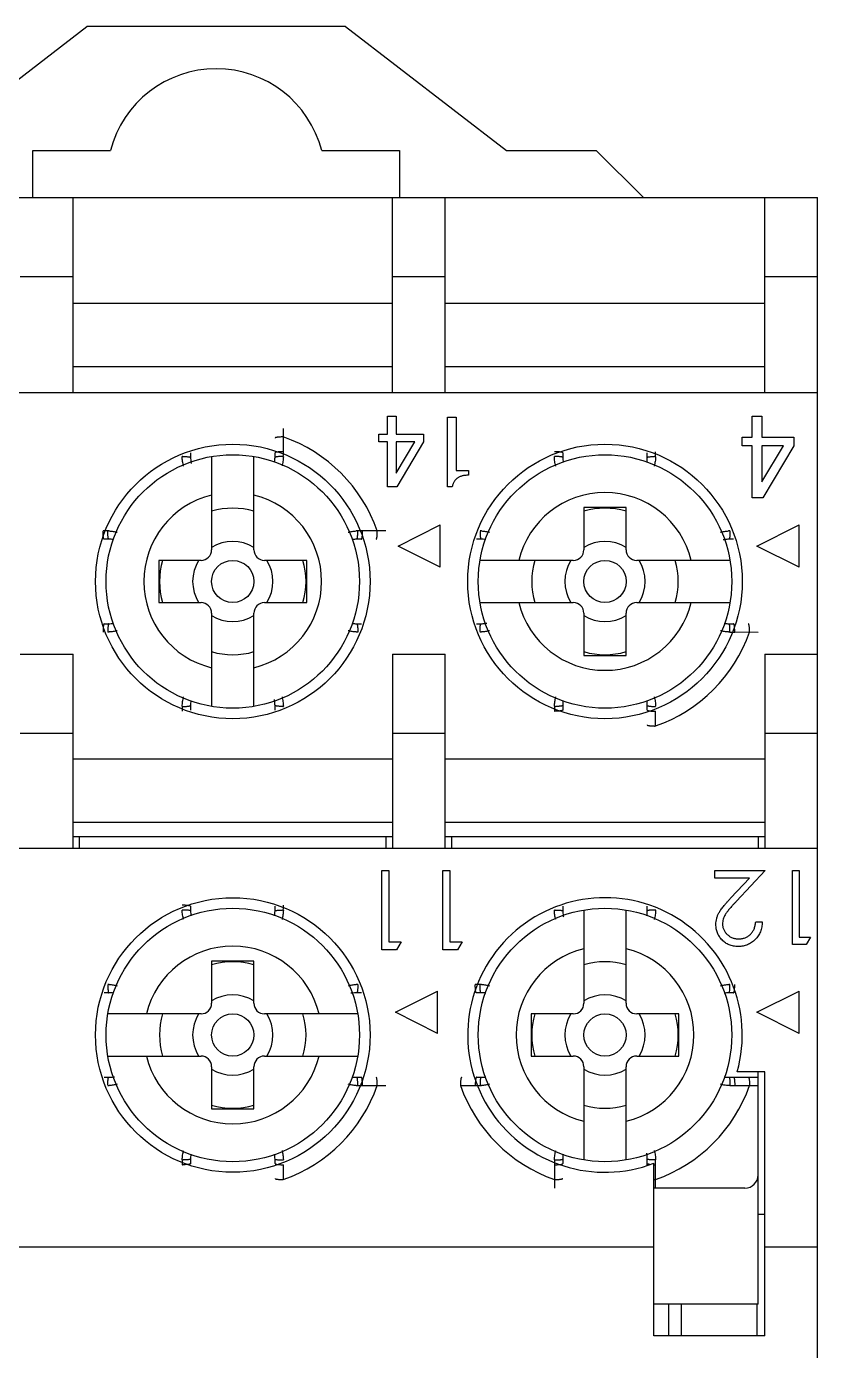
# Model space of a CAD drawing. Header units: millimetres. Extents: x 16.5 to 45.7, y 6.5 to 81.6.
# Drawn here: x 30.71 to 45.7, y 56.51 to 81.59 of the extents above; entities that cross this region are included whole.
import ezdxf

# ---------------------------------------------------------------- set-up
doc = ezdxf.new("R2010")
doc.units = ezdxf.units.MM
doc.header["$LTSCALE"] = 5.713779
doc.layers.get('0').update_dxf_attribs({"linetype": 'CONTINUOUS'})

msp = doc.modelspace()

# ---------------------------------------------------------------- linework, layer by layer
at = {"color": 7}
for p, q in [((28.806, 79.243), (31.856, 81.593)), ((36.756, 81.593), (31.856, 81.593)), ((36.756, 81.593), (39.806, 79.243)), ((30.831, 78.351), (30.831, 79.243)), ((30.831, 79.243), (32.306, 79.243)), ((36.306, 79.243), (37.781, 79.243)), ((37.781, 79.243), (37.781, 78.351)), ((39.806, 79.243), (41.506, 79.243)), ((41.506, 79.243), (42.398, 78.351)), ((17.246, 78.351), (45.696, 78.351)), ((31.596, 74.651), (31.596, 78.351)), ((37.646, 74.651), (37.646, 78.351)), ((38.646, 74.651), (38.646, 78.351)), ((44.696, 74.651), (44.696, 78.351)), ((45.696, 7.241), (45.696, 78.351)), ((31.596, 76.851), (30.596, 76.851)), ((38.646, 76.851), (37.646, 76.851)), ((45.696, 76.851), (44.696, 76.851)), ((31.596, 76.351), (37.646, 76.351)), ((38.646, 76.351), (44.696, 76.351)), ((31.596, 75.151), (37.646, 75.151)), ((38.646, 75.151), (44.696, 75.151)), ((45.696, 74.651), (23.546, 74.651)), ((35.579, 73.818), (35.58, 73.981)), ((37.55, 73.869), (37.55, 74.212)), ((37.55, 74.212), (37.713, 74.212)), ((37.713, 74.212), (37.713, 73.869)), ((38.688, 72.876), (38.688, 74.194)), ((38.688, 74.194), (38.85, 74.194)), ((38.85, 74.194), (38.85, 73.183)), ((44.456, 73.814), (44.456, 74.21)), ((44.456, 74.21), (44.643, 74.21)), ((44.643, 74.21), (44.643, 73.814)), ((35.579, 73.538), (35.579, 73.818)), ((37.39, 73.725), (37.39, 73.869)), ((37.39, 73.869), (37.55, 73.869)), ((37.713, 73.869), (38.236, 73.869)), ((38.236, 73.869), (38.236, 73.725)), ((44.271, 73.647), (44.271, 73.814)), ((44.271, 73.814), (44.456, 73.814)), ((44.643, 73.814), (45.248, 73.814)), ((45.248, 73.814), (45.248, 73.647)), ((33.821, 73.518), (33.821, 73.431)), ((35.421, 73.431), (35.421, 73.518)), ((37.55, 73.725), (37.39, 73.725)), ((37.55, 72.876), (37.55, 73.725)), ((37.713, 73.135), (38.068, 73.725)), ((37.713, 73.725), (37.713, 73.135)), ((38.068, 73.725), (37.713, 73.725)), ((38.236, 73.725), (37.726, 72.876)), ((40.871, 73.518), (40.871, 73.431)), ((42.471, 73.431), (42.471, 73.518)), ((44.456, 73.647), (44.271, 73.647)), ((44.456, 72.668), (44.456, 73.647)), ((44.643, 72.966), (45.053, 73.647)), ((44.643, 73.647), (44.643, 72.966)), ((45.053, 73.647), (44.643, 73.647)), ((45.248, 73.647), (44.658, 72.668)), ((34.221, 73.447), (34.221, 71.681)), ((35.021, 71.681), (35.021, 73.447)), ((38.85, 73.183), (39.085, 73.183)), ((39.085, 73.183), (39.085, 73.093)), ((37.726, 72.876), (37.55, 72.876)), ((38.778, 72.876), (38.688, 72.876)), ((41.271, 72.481), (41.271, 71.681)), ((42.071, 72.481), (41.271, 72.481)), ((42.071, 71.681), (42.071, 72.481)), ((44.658, 72.668), (44.456, 72.668)), ((37.359, 72.038), (37.079, 72.039)), ((37.521, 72.04), (37.359, 72.038)), ((37.751, 71.751), (38.551, 72.151)), ((38.551, 71.351), (38.551, 72.151)), ((44.546, 71.751), (45.346, 72.151)), ((45.346, 71.351), (45.346, 72.151)), ((32.271, 71.881), (32.185, 71.881)), ((37.058, 71.881), (36.971, 71.881)), ((38.551, 71.351), (37.751, 71.751)), ((39.321, 71.881), (39.235, 71.881)), ((44.108, 71.881), (44.021, 71.881)), ((45.346, 71.351), (44.546, 71.751)), ((33.221, 71.481), (33.221, 70.681)), ((34.021, 71.481), (33.221, 71.481)), ((36.021, 71.481), (35.221, 71.481)), ((36.021, 70.681), (36.021, 71.481)), ((41.071, 71.481), (39.305, 71.481)), ((44.038, 71.481), (42.271, 71.481)), ((33.221, 70.681), (34.021, 70.681)), ((34.221, 70.481), (34.221, 68.715)), ((35.021, 68.715), (35.021, 70.481)), ((35.221, 70.681), (36.021, 70.681)), ((39.305, 70.681), (41.071, 70.681)), ((41.271, 70.481), (41.271, 69.681)), ((42.071, 69.681), (42.071, 70.481)), ((42.271, 70.681), (44.038, 70.681)), ((32.185, 70.281), (32.271, 70.281)), ((36.971, 70.281), (37.058, 70.281)), ((39.235, 70.281), (39.321, 70.281)), ((44.021, 70.281), (44.108, 70.281)), ((44.129, 70.123), (44.409, 70.124)), ((44.409, 70.124), (44.571, 70.122)), ((30.596, 69.701), (31.596, 69.701)), ((31.596, 66.021), (31.596, 69.701)), ((37.646, 69.701), (37.646, 66.021)), ((37.646, 69.701), (38.646, 69.701)), ((38.646, 66.021), (38.646, 69.701)), ((41.271, 69.681), (42.071, 69.681)), ((44.696, 69.701), (44.696, 66.021)), ((44.696, 69.701), (45.696, 69.701)), ((33.821, 68.731), (33.821, 68.644)), ((35.421, 68.644), (35.421, 68.731)), ((40.871, 68.731), (40.871, 68.644)), ((42.471, 68.644), (42.471, 68.731)), ((42.629, 68.344), (42.629, 68.624)), ((31.596, 68.201), (30.596, 68.201)), ((38.646, 68.201), (37.646, 68.201)), ((45.696, 68.201), (44.696, 68.201)), ((31.596, 67.721), (37.646, 67.721)), ((38.646, 67.721), (44.696, 67.721)), ((31.596, 66.521), (37.646, 66.521)), ((38.646, 66.521), (44.696, 66.521)), ((31.596, 66.251), (37.646, 66.251)), ((31.721, 66.021), (31.721, 66.251)), ((37.521, 66.251), (37.521, 66.021)), ((38.646, 66.251), (44.696, 66.251)), ((38.771, 66.021), (38.771, 66.251)), ((44.571, 66.251), (44.571, 66.021)), ((45.696, 66.021), (16.496, 66.021)), ((37.445, 64.104), (37.445, 65.604)), ((37.445, 65.604), (37.579, 65.604)), ((37.579, 65.604), (37.579, 64.257)), ((38.598, 64.104), (38.598, 65.604)), ((38.598, 65.604), (38.733, 65.604)), ((38.733, 65.604), (38.733, 64.257)), ((43.754, 65.46), (43.754, 65.604)), ((43.754, 65.604), (44.705, 65.604)), ((44.405, 65.46), (43.754, 65.46)), ((44.055, 65.086), (44.405, 65.46)), ((44.705, 65.604), (44.162, 65.024)), ((45.225, 64.204), (45.225, 65.604)), ((45.225, 65.604), (45.351, 65.604)), ((45.351, 65.604), (45.351, 64.347)), ((33.821, 64.928), (33.821, 64.841)), ((35.421, 64.841), (35.421, 64.928)), ((40.871, 64.928), (40.871, 64.841)), ((41.271, 64.857), (41.271, 63.091)), ((42.071, 63.091), (42.071, 64.857)), ((42.471, 64.841), (42.471, 64.928)), ((42.629, 64.857), (42.629, 64.866)), ((44.525, 64.634), (44.651, 64.634)), ((37.579, 64.257), (37.81, 64.257)), ((37.81, 64.257), (37.722, 64.104)), ((38.733, 64.257), (38.964, 64.257)), ((38.964, 64.257), (38.876, 64.104)), ((45.484, 64.204), (45.225, 64.204)), ((45.351, 64.347), (45.566, 64.347)), ((45.566, 64.347), (45.484, 64.204)), ((37.722, 64.104), (37.445, 64.104)), ((38.876, 64.104), (38.598, 64.104)), ((34.221, 63.891), (34.221, 63.091)), ((35.021, 63.891), (34.221, 63.891)), ((35.021, 63.091), (35.021, 63.891)), ((32.271, 63.291), (32.185, 63.291)), ((37.058, 63.291), (36.971, 63.291)), ((37.7, 62.921), (38.5, 63.321)), ((38.5, 62.521), (38.5, 63.321)), ((39.321, 63.291), (39.235, 63.291)), ((44.108, 63.291), (44.021, 63.291)), ((44.546, 62.921), (45.346, 63.321)), ((45.346, 62.521), (45.346, 63.321)), ((34.021, 62.891), (32.255, 62.891)), ((36.988, 62.891), (35.221, 62.891)), ((38.5, 62.521), (37.7, 62.921)), ((40.271, 62.891), (40.271, 62.091)), ((41.071, 62.891), (40.271, 62.891)), ((43.071, 62.891), (42.271, 62.891)), ((43.071, 62.091), (43.071, 62.891)), ((45.346, 62.521), (44.546, 62.921)), ((32.255, 62.091), (34.021, 62.091)), ((35.221, 62.091), (36.988, 62.091)), ((40.271, 62.091), (41.071, 62.091)), ((42.271, 62.091), (43.071, 62.091)), ((34.221, 61.891), (34.221, 61.091)), ((35.021, 61.091), (35.021, 61.891)), ((41.271, 61.891), (41.271, 60.125)), ((42.071, 60.125), (42.071, 61.891)), ((44.696, 61.796), (44.177, 61.796)), ((44.571, 57.391), (44.571, 61.796)), ((44.696, 56.796), (44.696, 61.796)), ((32.185, 61.691), (32.271, 61.691)), ((36.971, 61.691), (37.058, 61.691)), ((37.079, 61.533), (37.359, 61.534)), ((37.359, 61.534), (37.521, 61.532)), ((38.934, 61.534), (39.214, 61.533)), ((39.235, 61.691), (39.321, 61.691)), ((44.021, 61.691), (44.571, 61.691)), ((44.129, 61.533), (44.409, 61.534)), ((44.409, 61.534), (44.571, 61.532)), ((34.221, 61.091), (35.021, 61.091)), ((33.821, 60.141), (33.821, 60.054)), ((35.421, 60.054), (35.421, 60.141)), ((35.579, 59.754), (35.579, 60.034)), ((40.713, 60.034), (40.714, 59.754)), ((40.871, 60.141), (40.871, 60.054)), ((42.471, 60.022), (42.471, 60.141)), ((42.596, 56.796), (42.596, 60.061)), ((42.629, 59.754), (42.629, 60.034)), ((40.714, 59.754), (40.712, 59.591)), ((42.63, 59.591), (42.629, 59.754)), ((44.321, 59.591), (42.596, 59.591)), ((44.571, 59.096), (44.696, 59.096)), ((42.596, 58.471), (19.604, 58.471)), ((45.696, 58.471), (44.696, 58.471)), ((44.571, 57.391), (42.596, 57.391)), ((42.871, 57.391), (42.871, 56.796)), ((43.116, 57.391), (43.116, 56.796)), ((44.556, 56.796), (44.556, 57.391)), ((44.696, 56.796), (42.596, 56.796))]:
    msp.add_line(p, q, dxfattribs=at)
for centre, radius in [((34.621, 71.081), 2.6), ((34.621, 71.081), 2.4), ((41.671, 71.081), 2.6), ((41.671, 71.081), 2.4), ((34.621, 71.081), 0.4), ((41.671, 71.081), 0.4), ((34.621, 62.491), 2.6), ((34.621, 62.491), 2.4), ((41.671, 62.491), 2.4), ((34.621, 62.491), 0.4), ((41.671, 62.491), 0.4)]:
    msp.add_circle(centre, radius, dxfattribs=at)
for centre, radius, start, end in [((34.306, 78.727), 2.065, 14.4486, 165.5514), ((34.621, 71.081), 2.9, 19.276, 70.724), ((29.509, 73.521), 6.07, 359.3079, 0.1655), ((36.559, 73.521), 6.07, 359.3079, 0.1655), ((33.688, 72.366), 1.081, 90.8456, 91.288), ((34.248, 73.448), 0.585, 180.0449, 180.3292), ((33.688, 72.385), 1.063, 90.617, 90.8456), ((34.422, 73.431), 0.6, 180.0077, 188.6683), ((34.421, 73.431), 0.599, 188.6683, 190.8215), ((34.821, 73.431), 0.6, 351.328, 359.996), ((35.555, 72.38), 1.068, 89.1548, 89.6901), ((35.555, 72.366), 1.081, 88.712, 89.1544), ((34.986, 73.449), 0.593, 359.4421, 359.8642), ((40.738, 72.366), 1.082, 90.8458, 91.2879), ((41.298, 73.448), 0.585, 180.0449, 180.3292), ((40.738, 72.385), 1.063, 90.6182, 90.8456), ((41.472, 73.431), 0.6, 180.0077, 188.7377), ((41.871, 73.431), 0.6, 351.2586, 359.996), ((42.605, 72.365), 1.082, 88.7163, 89.6457), ((42.036, 73.449), 0.593, 359.4421, 359.8642), ((41.671, 71.081), 1.683, 13.7495, 166.2505), ((34.621, 71.081), 1.683, 103.7495, 256.2505), ((34.621, 71.081), 1.683, 283.7495, 76.2505), ((34.621, 71.081), 1.388, 73.2468, 106.7532), ((41.671, 71.081), 1.388, 73.2468, 106.7532), ((32.181, 65.969), 6.07, 89.3079, 90.1655), ((33.247, 72.031), 1.083, 179.5723, 180), ((32.253, 71.432), 0.606, 87.2333, 89.8523), ((33.336, 72.014), 1.082, 178.7121, 179.1542), ((36.988, 71.439), 0.599, 90.0571, 92.6625), ((37.061, 65.969), 6.07, 89.8345, 90.6921), ((35.906, 72.014), 1.082, 0.8458, 1.2879), ((39.303, 71.432), 0.606, 87.2333, 89.8523), ((44.038, 71.439), 0.599, 90.0571, 92.6625), ((32.271, 71.281), 0.6, 81.328, 89.996), ((34.621, 71.081), 0.76, 58.2326, 121.7674), ((36.971, 71.28), 0.6, 90.0077, 98.7377), ((39.321, 71.281), 0.6, 81.328, 89.996), ((41.671, 71.081), 0.76, 58.2326, 121.7674), ((44.021, 71.282), 0.599, 98.6683, 100.8215), ((44.021, 71.28), 0.6, 90.0077, 98.6683), ((34.621, 71.081), 1.388, 163.2468, 196.7532), ((34.621, 71.081), 0.76, 148.2326, 211.7674), ((34.021, 71.681), 0.2, 270, 360), ((35.221, 71.681), 0.2, 180, 270), ((34.621, 71.081), 0.76, 328.2326, 31.7674), ((34.621, 71.081), 1.388, 343.2468, 16.7532), ((41.671, 71.081), 1.388, 163.2468, 196.7532), ((41.671, 71.081), 0.76, 148.2326, 211.7674), ((41.071, 71.681), 0.2, 270, 360), ((42.271, 71.681), 0.2, 180, 270), ((41.671, 71.081), 0.76, 328.2326, 31.7674), ((41.671, 71.081), 1.388, 343.2468, 16.7532), ((34.021, 70.481), 0.2, 0, 90), ((35.221, 70.481), 0.2, 90, 180), ((41.671, 71.081), 1.683, 193.7495, 346.2505), ((41.071, 70.481), 0.2, 0, 90), ((42.271, 70.481), 0.2, 90, 180), ((32.271, 70.881), 0.6, 270.0077, 278.6683), ((34.621, 71.081), 0.76, 238.2326, 301.7674), ((36.971, 70.881), 0.6, 261.2586, 269.996), ((39.321, 70.881), 0.6, 270.0077, 278.6683), ((39.321, 70.88), 0.599, 278.6683, 280.8215), ((41.671, 71.081), 0.76, 238.2326, 301.7674), ((44.021, 70.881), 0.6, 261.328, 269.996), ((33.247, 70.131), 1.083, 180, 180.4277), ((33.336, 70.148), 1.082, 180.8458, 181.2879), ((32.254, 70.723), 0.599, 270.0571, 272.6625), ((36.989, 70.73), 0.606, 267.2333, 269.8523), ((40.386, 70.148), 1.081, 180.8456, 181.288), ((39.304, 70.723), 0.599, 270.0571, 272.6625), ((41.671, 71.081), 2.9, 289.276, 340.724), ((44.039, 70.73), 0.606, 267.2333, 269.8523), ((44.111, 76.193), 6.07, 269.3079, 270.1655), ((43.047, 70.131), 1.082, 359.5722, 0.0002), ((43.34, 70.131), 1.069, 359.6063, 0.0001), ((34.621, 71.081), 1.388, 253.2468, 286.7532), ((41.671, 71.081), 1.388, 253.2468, 286.7532), ((39.733, 68.641), 6.07, 179.3079, 180.1655), ((34.256, 68.713), 0.593, 179.4421, 179.8642), ((33.688, 69.791), 1.077, 268.7138, 269.6533), ((34.421, 68.731), 0.6, 171.328, 179.996), ((34.822, 68.731), 0.599, 8.6683, 10.8215), ((34.821, 68.731), 0.6, 0.0077, 8.6683), ((35.555, 69.785), 1.071, 270.6599, 271.2871), ((34.994, 68.714), 0.585, 0.0449, 0.3292), ((46.783, 68.641), 6.07, 179.3079, 180.1655), ((41.306, 68.713), 0.593, 179.4421, 179.8642), ((40.738, 69.796), 1.082, 268.7121, 269.1542), ((40.738, 69.785), 1.071, 269.1556, 269.6867), ((41.471, 68.731), 0.6, 171.328, 179.996), ((41.871, 68.731), 0.6, 0.0077, 8.6683), ((42.605, 69.777), 1.063, 270.6182, 270.8456), ((42.605, 69.796), 1.082, 270.8458, 271.2879), ((42.044, 68.714), 0.585, 0.0449, 0.3292), ((40.721, 69.706), 1.083, 269.5723, 270), ((42.621, 69.706), 1.083, 270, 270.4277), ((42.621, 69.413), 1.069, 270, 270.3936), ((41.671, 62.491), 2.6, 344.4959, 290.8406), ((33.688, 63.776), 1.082, 90.8458, 91.2879), ((34.248, 64.858), 0.585, 180.0449, 180.3292), ((33.688, 63.795), 1.063, 90.6182, 90.8456), ((34.422, 64.841), 0.6, 180.0077, 188.7377), ((34.821, 64.841), 0.6, 351.2586, 359.996), ((35.555, 63.775), 1.082, 88.7163, 89.6457), ((29.509, 64.931), 6.07, 359.3079, 0.1655), ((34.986, 64.859), 0.593, 359.4421, 359.8642), ((40.738, 63.776), 1.081, 90.8456, 91.288), ((41.298, 64.858), 0.585, 180.0449, 180.3292), ((40.738, 63.795), 1.063, 90.617, 90.8456), ((41.472, 64.841), 0.6, 180.0077, 188.6683), ((41.471, 64.841), 0.599, 188.6683, 190.8215), ((41.871, 64.841), 0.6, 351.328, 359.996), ((42.605, 63.776), 1.081, 88.712, 89.1544), ((34.621, 62.491), 1.683, 13.7495, 166.2505), ((41.671, 62.491), 1.683, 103.7495, 256.2505), ((41.671, 62.491), 1.683, 283.7495, 76.2505), ((34.621, 62.491), 1.388, 73.2468, 106.7532), ((41.671, 62.491), 1.388, 73.2468, 106.7532), ((32.253, 62.842), 0.606, 87.2333, 89.8523), ((36.988, 62.849), 0.599, 90.0571, 92.6625), ((39.231, 57.379), 6.07, 89.3079, 90.1655), ((40.297, 63.441), 1.083, 179.5723, 180), ((40.386, 63.424), 1.082, 178.7121, 179.1542), ((39.303, 62.842), 0.606, 87.2333, 89.8523), ((44.038, 62.854), 0.595, 90.0514, 91.9768), ((42.956, 63.424), 1.082, 0.8458, 1.2879), ((32.271, 62.691), 0.6, 81.328, 89.996), ((34.621, 62.491), 0.76, 58.2326, 121.7674), ((36.971, 62.692), 0.599, 98.6683, 100.8215), ((36.971, 62.69), 0.6, 90.0077, 98.6683), ((39.321, 62.691), 0.6, 81.328, 89.996), ((41.671, 62.491), 0.76, 58.2326, 121.7674), ((44.021, 62.69), 0.6, 90.0077, 98.7377), ((42.992, 63.425), 1.046, 358.695, 0.8628), ((34.021, 63.091), 0.2, 270, 360), ((35.221, 63.091), 0.2, 180, 270), ((41.071, 63.091), 0.2, 270, 360), ((42.271, 63.091), 0.2, 180, 270), ((34.621, 62.491), 1.388, 163.2468, 196.7532), ((34.621, 62.491), 0.76, 148.2326, 211.7674), ((34.621, 62.491), 0.76, 328.2326, 31.7674), ((34.621, 62.491), 1.388, 343.2468, 16.7532), ((41.671, 62.491), 1.388, 163.2468, 196.7532), ((41.671, 62.491), 0.76, 148.2326, 211.7674), ((41.671, 62.491), 0.76, 328.2326, 31.7674), ((41.671, 62.491), 1.388, 343.2468, 16.7532), ((34.621, 62.491), 1.683, 193.7495, 346.2505), ((34.021, 61.891), 0.2, 0, 90), ((35.221, 61.891), 0.2, 90, 180), ((41.071, 61.891), 0.2, 0, 90), ((42.271, 61.891), 0.2, 90, 180), ((32.271, 62.291), 0.6, 270.0077, 278.6683), ((32.271, 62.29), 0.599, 278.6683, 280.8215), ((34.621, 62.491), 0.76, 238.2326, 301.7674), ((36.971, 62.291), 0.6, 261.328, 269.996), ((39.321, 62.291), 0.6, 270.0077, 278.6683), ((41.671, 62.491), 0.76, 238.2326, 301.7674), ((44.021, 62.291), 0.6, 261.2586, 269.996), ((32.254, 62.133), 0.599, 270.0571, 272.6625), ((34.621, 62.491), 2.9, 289.276, 340.724), ((36.989, 62.14), 0.606, 267.2333, 269.8523), ((37.061, 67.603), 6.07, 269.3079, 270.1655), ((35.997, 61.541), 1.082, 359.5722, 0.0002), ((36.29, 61.541), 1.069, 359.6063, 0.0001), ((40.003, 61.541), 1.069, 180, 180.3936), ((41.671, 62.491), 2.9, 199.276, 250.724), ((40.297, 61.541), 1.083, 180, 180.4277), ((39.231, 67.603), 6.07, 269.8345, 270.6921), ((40.386, 61.558), 1.082, 180.8458, 181.2879), ((39.304, 62.133), 0.599, 270.0571, 272.6625), ((41.671, 62.491), 2.9, 289.276, 340.724), ((44.111, 67.603), 6.07, 269.3079, 270.1655), ((43.046, 61.541), 1.083, 359.5723, 0), ((43.34, 61.541), 1.069, 359.6064, 0), ((34.621, 62.491), 1.388, 253.2468, 286.7532), ((41.671, 62.491), 1.388, 253.2468, 286.7532), ((34.421, 60.141), 0.6, 171.328, 179.996), ((34.821, 60.141), 0.6, 0.0077, 8.6683), ((41.471, 60.141), 0.6, 171.328, 179.996), ((41.872, 60.141), 0.599, 8.6683, 10.8215), ((41.871, 60.141), 0.6, 0.0077, 8.6683), ((39.733, 60.051), 6.07, 179.3079, 180.1655), ((33.671, 61.116), 1.083, 269.5723, 270), ((34.256, 60.123), 0.593, 179.4421, 179.8642), ((33.688, 61.206), 1.082, 268.7121, 269.1542), ((33.688, 61.195), 1.071, 269.1556, 269.6867), ((35.555, 61.187), 1.063, 270.6182, 270.8456), ((35.555, 61.206), 1.082, 270.8458, 271.2879), ((35.571, 61.116), 1.083, 270, 270.4277), ((34.994, 60.124), 0.585, 0.0449, 0.3292), ((46.783, 60.051), 6.07, 179.3079, 180.1655), ((40.721, 61.116), 1.082, 269.5722, 270.0002), ((41.306, 60.123), 0.593, 179.4421, 179.8642), ((40.738, 61.201), 1.077, 268.7138, 269.6533), ((42.621, 61.115), 1.081, 268.6246, 270.4244), ((36.559, 60.051), 6.07, 359.8345, 0.6921), ((35.571, 60.823), 1.069, 270, 270.3936), ((40.721, 60.822), 1.069, 269.6063, 270.0001), ((42.621, 60.821), 1.067, 268.605, 270.3904), ((44.321, 59.841), 0.25, 270, 360)]:
    msp.add_arc(centre, radius, start, end, dxfattribs=at)
for points, knots in [([(35.579, 73.818), (35.569, 73.818), (35.55, 73.818), (35.522, 73.817), (35.494, 73.816), (35.473, 73.813), (35.457, 73.811), (35.448, 73.809), (35.44, 73.807), (35.433, 73.806), (35.428, 73.804), (35.426, 73.802), (35.423, 73.801), (35.421, 73.799), (35.421, 73.797)], [0, 0, 0, 0, 0.174327, 0.354415, 0.529736, 0.687862, 0.756651, 0.81736, 0.86942, 0.912304, 0.945778, 0.959209, 0.97062, 1, 1, 1, 1]), ([(35.579, 73.538), (35.57, 73.538), (35.551, 73.538), (35.522, 73.537), (35.495, 73.536), (35.473, 73.533), (35.457, 73.531), (35.448, 73.529), (35.44, 73.528), (35.433, 73.526), (35.428, 73.524), (35.426, 73.523), (35.423, 73.521), (35.421, 73.519), (35.421, 73.518)], [0, 0, 0, 0, 0.17411, 0.354176, 0.529633, 0.687963, 0.756848, 0.817636, 0.869751, 0.912658, 0.946115, 0.959521, 0.970895, 1, 1, 1, 1]), ([(40.871, 73.518), (40.871, 73.519), (40.869, 73.521), (40.867, 73.523), (40.864, 73.524), (40.86, 73.526), (40.853, 73.528), (40.845, 73.529), (40.835, 73.531), (40.82, 73.533), (40.798, 73.536), (40.77, 73.537), (40.742, 73.538), (40.723, 73.538), (40.713, 73.538)], [0, 0, 0, 0, 0.029105, 0.040479, 0.053884, 0.087342, 0.130249, 0.182364, 0.243152, 0.312037, 0.470367, 0.645824, 0.82589, 1, 1, 1, 1]), ([(33.689, 73.268), (33.685, 73.282), (33.678, 73.311), (33.667, 73.37), (33.664, 73.415), (33.664, 73.445)], [0, 0, 0, 0, 0.249971, 0.500162, 1, 1, 1, 1]), ([(33.676, 73.448), (33.685, 73.448), (33.702, 73.448), (33.728, 73.447), (33.752, 73.446), (33.774, 73.444), (33.792, 73.441), (33.805, 73.439), (33.813, 73.436), (33.817, 73.435), (33.819, 73.433), (33.821, 73.432), (33.821, 73.431)], [0, 0, 0, 0, 0.17467, 0.350748, 0.519527, 0.671541, 0.798474, 0.895862, 0.932609, 0.961723, 0.983858, 1, 1, 1, 1]), ([(35.561, 73.448), (35.552, 73.448), (35.535, 73.448), (35.511, 73.447), (35.487, 73.445), (35.466, 73.443), (35.449, 73.441), (35.437, 73.438), (35.43, 73.436), (35.426, 73.434), (35.423, 73.433), (35.422, 73.432), (35.421, 73.431)], [0, 0, 0, 0, 0.17764, 0.355019, 0.523695, 0.674579, 0.800142, 0.896376, 0.932742, 0.961655, 0.983755, 1, 1, 1, 1]), ([(35.579, 73.443), (35.579, 73.414), (35.575, 73.37), (35.565, 73.312), (35.558, 73.283), (35.554, 73.269)], [0, 0, 0, 0, 0.499847, 0.750029, 1, 1, 1, 1]), ([(40.739, 73.268), (40.735, 73.282), (40.728, 73.311), (40.717, 73.37), (40.714, 73.415), (40.714, 73.445)], [0, 0, 0, 0, 0.249971, 0.500162, 1, 1, 1, 1]), ([(40.871, 73.431), (40.871, 73.432), (40.869, 73.433), (40.867, 73.435), (40.863, 73.436), (40.855, 73.439), (40.842, 73.441), (40.824, 73.444), (40.802, 73.446), (40.778, 73.447), (40.752, 73.448), (40.735, 73.448), (40.726, 73.448)], [0, 0, 0, 0, 0.016142, 0.038277, 0.067391, 0.10414, 0.201533, 0.328471, 0.48049, 0.649269, 0.825341, 1, 1, 1, 1]), ([(42.471, 73.431), (42.472, 73.432), (42.473, 73.433), (42.476, 73.434), (42.48, 73.436), (42.487, 73.438), (42.499, 73.441), (42.517, 73.443), (42.538, 73.445), (42.561, 73.447), (42.586, 73.448), (42.603, 73.448), (42.611, 73.448)], [0, 0, 0, 0, 0.016237, 0.038352, 0.067295, 0.103695, 0.20011, 0.325914, 0.476846, 0.64561, 0.822844, 1, 1, 1, 1]), ([(42.629, 73.443), (42.629, 73.414), (42.625, 73.369), (42.614, 73.311), (42.608, 73.282), (42.604, 73.268)], [0, 0, 0, 0, 0.499851, 0.750032, 1, 1, 1, 1]), ([(39.085, 73.093), (39.074, 73.093), (39.053, 73.092), (39.022, 73.09), (38.993, 73.086), (38.965, 73.08), (38.94, 73.072), (38.917, 73.063), (38.895, 73.052), (38.875, 73.039), (38.857, 73.025), (38.841, 73.009), (38.826, 72.991), (38.813, 72.971), (38.802, 72.95), (38.792, 72.927), (38.784, 72.902), (38.78, 72.885), (38.778, 72.876)], [0, 0, 0, 0, 0.079095, 0.154325, 0.225274, 0.292257, 0.355652, 0.416535, 0.474762, 0.531485, 0.586734, 0.642165, 0.697846, 0.754372, 0.81231, 0.872189, 0.934699, 1, 1, 1, 1]), ([(32.185, 71.881), (32.183, 71.881), (32.181, 71.883), (32.18, 71.885), (32.179, 71.888), (32.177, 71.892), (32.175, 71.898), (32.173, 71.906), (32.172, 71.914), (32.169, 71.929), (32.167, 71.949), (32.165, 71.976), (32.164, 72.003), (32.164, 72.022), (32.164, 72.031)], [0, 0, 0, 0, 0.029119, 0.040324, 0.053488, 0.086237, 0.128149, 0.179081, 0.238614, 0.306287, 0.462818, 0.638191, 0.820757, 1, 1, 1, 1]), ([(32.256, 71.964), (32.256, 71.969), (32.255, 71.992), (32.254, 72.014), (32.255, 72.03)], [0, 0, 0, 0, 0.248031, 1, 1, 1, 1]), ([(32.283, 72.038), (32.308, 72.037), (32.359, 72.031), (32.409, 72.02), (32.434, 72.013)], [0, 0, 0, 0, 0.500068, 1, 1, 1, 1]), ([(36.808, 72.013), (36.833, 72.02), (36.884, 72.031), (36.935, 72.037), (36.961, 72.038)], [0, 0, 0, 0, 0.499933, 1, 1, 1, 1]), ([(36.987, 71.964), (36.987, 71.969), (36.988, 71.991), (36.988, 72.014), (36.988, 72.03)], [0, 0, 0, 0, 0.247989, 1, 1, 1, 1]), ([(37.058, 71.881), (37.059, 71.881), (37.061, 71.883), (37.063, 71.885), (37.064, 71.888), (37.066, 71.893), (37.068, 71.899), (37.07, 71.907), (37.071, 71.917), (37.074, 71.933), (37.076, 71.954), (37.078, 71.982), (37.079, 72.01), (37.079, 72.03), (37.079, 72.039)], [0, 0, 0, 0, 0.029105, 0.040479, 0.053884, 0.087342, 0.130249, 0.182364, 0.243152, 0.312037, 0.470367, 0.645824, 0.82589, 1, 1, 1, 1]), ([(37.338, 71.881), (37.339, 71.881), (37.341, 71.883), (37.343, 71.885), (37.344, 71.888), (37.346, 71.893), (37.348, 71.899), (37.35, 71.907), (37.351, 71.917), (37.354, 71.932), (37.356, 71.954), (37.358, 71.981), (37.359, 72.01), (37.359, 72.029), (37.359, 72.038)], [0, 0, 0, 0, 0.02938, 0.040791, 0.054222, 0.087696, 0.13058, 0.18264, 0.243349, 0.312138, 0.470264, 0.645585, 0.825673, 1, 1, 1, 1]), ([(39.305, 72.03), (39.305, 72.025), (39.304, 72.003), (39.305, 71.981), (39.306, 71.964)], [0, 0, 0, 0, 0.246958, 1, 1, 1, 1]), ([(39.333, 72.038), (39.358, 72.037), (39.409, 72.031), (39.458, 72.02), (39.483, 72.014)], [0, 0, 0, 0, 0.500063, 1, 1, 1, 1]), ([(43.86, 72.014), (43.884, 72.02), (43.934, 72.031), (43.985, 72.037), (44.011, 72.038)], [0, 0, 0, 0, 0.499938, 1, 1, 1, 1]), ([(44.038, 72.039), (44.038, 72.026), (44.038, 72.001), (44.037, 71.976), (44.037, 71.964)], [0, 0, 0, 0, 0.496269, 1, 1, 1, 1]), ([(32.271, 71.881), (32.27, 71.882), (32.268, 71.884), (32.266, 71.889), (32.264, 71.896), (32.262, 71.906), (32.26, 71.918), (32.258, 71.937), (32.256, 71.953), (32.256, 71.964)], [0, 0, 0, 0, 0.041614, 0.104935, 0.193615, 0.309295, 0.450537, 0.615171, 1, 1, 1, 1]), ([(36.971, 71.881), (36.972, 71.882), (36.974, 71.884), (36.976, 71.889), (36.979, 71.896), (36.981, 71.906), (36.983, 71.918), (36.985, 71.937), (36.986, 71.953), (36.987, 71.964)], [0, 0, 0, 0, 0.04163, 0.104956, 0.193627, 0.309289, 0.450513, 0.615132, 1, 1, 1, 1]), ([(39.306, 71.964), (39.306, 71.953), (39.308, 71.937), (39.31, 71.918), (39.312, 71.906), (39.314, 71.896), (39.316, 71.889), (39.318, 71.884), (39.32, 71.882), (39.321, 71.881)], [0, 0, 0, 0, 0.384811, 0.549452, 0.690703, 0.806391, 0.895075, 0.958394, 1, 1, 1, 1]), ([(44.037, 71.964), (44.036, 71.953), (44.035, 71.937), (44.033, 71.918), (44.031, 71.906), (44.029, 71.896), (44.026, 71.889), (44.024, 71.884), (44.022, 71.882), (44.021, 71.881)], [0, 0, 0, 0, 0.384783, 0.549334, 0.690689, 0.806398, 0.895025, 0.958364, 1, 1, 1, 1]), ([(32.185, 70.281), (32.183, 70.281), (32.181, 70.279), (32.18, 70.277), (32.179, 70.274), (32.177, 70.27), (32.175, 70.264), (32.173, 70.256), (32.172, 70.247), (32.169, 70.233), (32.167, 70.213), (32.165, 70.186), (32.164, 70.159), (32.164, 70.14), (32.164, 70.131)], [0, 0, 0, 0, 0.029119, 0.040324, 0.053488, 0.086237, 0.128149, 0.179081, 0.238614, 0.306287, 0.462818, 0.638191, 0.820757, 1, 1, 1, 1]), ([(32.271, 70.281), (32.27, 70.28), (32.268, 70.278), (32.266, 70.273), (32.264, 70.265), (32.262, 70.256), (32.26, 70.244), (32.258, 70.225), (32.256, 70.209), (32.256, 70.198)], [0, 0, 0, 0, 0.04163, 0.104956, 0.193627, 0.309289, 0.450513, 0.615132, 1, 1, 1, 1]), ([(36.971, 70.281), (36.972, 70.28), (36.974, 70.278), (36.976, 70.273), (36.979, 70.265), (36.981, 70.256), (36.983, 70.244), (36.985, 70.224), (36.986, 70.209), (36.987, 70.198)], [0, 0, 0, 0, 0.041618, 0.104951, 0.193589, 0.309318, 0.450692, 0.615259, 1, 1, 1, 1]), ([(39.306, 70.198), (39.306, 70.209), (39.308, 70.225), (39.31, 70.244), (39.312, 70.256), (39.314, 70.265), (39.316, 70.273), (39.318, 70.278), (39.32, 70.28), (39.321, 70.281)], [0, 0, 0, 0, 0.384852, 0.549477, 0.690709, 0.806378, 0.895053, 0.958377, 1, 1, 1, 1]), ([(44.037, 70.198), (44.036, 70.209), (44.035, 70.224), (44.033, 70.244), (44.031, 70.256), (44.029, 70.265), (44.026, 70.273), (44.024, 70.278), (44.022, 70.28), (44.021, 70.281)], [0, 0, 0, 0, 0.384741, 0.549308, 0.690682, 0.806411, 0.895049, 0.958382, 1, 1, 1, 1]), ([(44.129, 70.131), (44.129, 70.14), (44.128, 70.159), (44.127, 70.186), (44.125, 70.213), (44.123, 70.233), (44.121, 70.247), (44.119, 70.256), (44.118, 70.264), (44.116, 70.27), (44.114, 70.274), (44.113, 70.277), (44.111, 70.279), (44.109, 70.281), (44.108, 70.281)], [0, 0, 0, 0, 0.179243, 0.361809, 0.537181, 0.693713, 0.761386, 0.820919, 0.871851, 0.913763, 0.946512, 0.959676, 0.970881, 1, 1, 1, 1]), ([(44.409, 70.131), (44.409, 70.14), (44.408, 70.159), (44.407, 70.186), (44.405, 70.213), (44.403, 70.233), (44.401, 70.247), (44.399, 70.256), (44.397, 70.264), (44.396, 70.27), (44.394, 70.274), (44.393, 70.277), (44.391, 70.279), (44.389, 70.281), (44.388, 70.281)], [0, 0, 0, 0, 0.178977, 0.361328, 0.53657, 0.693063, 0.760754, 0.820325, 0.871312, 0.913295, 0.946129, 0.959341, 0.9706, 1, 1, 1, 1]), ([(32.256, 70.198), (32.256, 70.193), (32.255, 70.17), (32.254, 70.148), (32.255, 70.132)], [0, 0, 0, 0, 0.247989, 1, 1, 1, 1]), ([(32.434, 70.148), (32.409, 70.142), (32.359, 70.131), (32.308, 70.125), (32.282, 70.124)], [0, 0, 0, 0, 0.499934, 1, 1, 1, 1]), ([(36.96, 70.124), (36.934, 70.125), (36.883, 70.131), (36.833, 70.142), (36.808, 70.148)], [0, 0, 0, 0, 0.500068, 1, 1, 1, 1]), ([(36.987, 70.198), (36.987, 70.185), (36.988, 70.16), (36.988, 70.136), (36.988, 70.123)], [0, 0, 0, 0, 0.503775, 1, 1, 1, 1]), ([(39.305, 70.132), (39.305, 70.137), (39.304, 70.159), (39.305, 70.181), (39.306, 70.198)], [0, 0, 0, 0, 0.246978, 1, 1, 1, 1]), ([(39.484, 70.148), (39.459, 70.142), (39.409, 70.131), (39.358, 70.125), (39.332, 70.124)], [0, 0, 0, 0, 0.499934, 1, 1, 1, 1]), ([(44.01, 70.124), (43.984, 70.125), (43.933, 70.131), (43.883, 70.142), (43.859, 70.148)], [0, 0, 0, 0, 0.500068, 1, 1, 1, 1]), ([(44.038, 70.123), (44.038, 70.136), (44.038, 70.16), (44.037, 70.185), (44.037, 70.198)], [0, 0, 0, 0, 0.496225, 1, 1, 1, 1]), ([(33.664, 68.719), (33.664, 68.748), (33.668, 68.793), (33.678, 68.851), (33.685, 68.879), (33.689, 68.894)], [0, 0, 0, 0, 0.49985, 0.750032, 1, 1, 1, 1]), ([(33.681, 68.714), (33.69, 68.714), (33.707, 68.714), (33.731, 68.715), (33.755, 68.716), (33.776, 68.718), (33.794, 68.721), (33.806, 68.724), (33.813, 68.726), (33.817, 68.727), (33.819, 68.729), (33.821, 68.73), (33.821, 68.731)], [0, 0, 0, 0, 0.177205, 0.354462, 0.523223, 0.674135, 0.799917, 0.896313, 0.932706, 0.961647, 0.983761, 1, 1, 1, 1]), ([(35.567, 68.714), (35.559, 68.714), (35.541, 68.714), (35.516, 68.715), (35.491, 68.716), (35.469, 68.718), (35.451, 68.721), (35.438, 68.723), (35.43, 68.726), (35.426, 68.727), (35.423, 68.729), (35.422, 68.73), (35.421, 68.731)], [0, 0, 0, 0, 0.174157, 0.350009, 0.518881, 0.670978, 0.798161, 0.895771, 0.932561, 0.961711, 0.983866, 1, 1, 1, 1]), ([(35.554, 68.893), (35.558, 68.878), (35.565, 68.85), (35.575, 68.791), (35.579, 68.747), (35.579, 68.717)], [0, 0, 0, 0, 0.249974, 0.500165, 1, 1, 1, 1]), ([(40.714, 68.719), (40.714, 68.748), (40.718, 68.793), (40.728, 68.851), (40.735, 68.879), (40.739, 68.894)], [0, 0, 0, 0, 0.49985, 0.750032, 1, 1, 1, 1]), ([(40.871, 68.731), (40.871, 68.73), (40.869, 68.729), (40.867, 68.727), (40.863, 68.726), (40.856, 68.724), (40.844, 68.721), (40.826, 68.718), (40.805, 68.716), (40.782, 68.715), (40.757, 68.714), (40.74, 68.714), (40.732, 68.714)], [0, 0, 0, 0, 0.016244, 0.038344, 0.067259, 0.103628, 0.199871, 0.325445, 0.476338, 0.645016, 0.822385, 1, 1, 1, 1]), ([(42.471, 68.731), (42.472, 68.73), (42.473, 68.729), (42.476, 68.727), (42.48, 68.726), (42.488, 68.723), (42.5, 68.721), (42.519, 68.718), (42.541, 68.716), (42.565, 68.715), (42.591, 68.714), (42.608, 68.714), (42.616, 68.714)], [0, 0, 0, 0, 0.016142, 0.038277, 0.067391, 0.10414, 0.201533, 0.328471, 0.48049, 0.649269, 0.825341, 1, 1, 1, 1]), ([(42.604, 68.894), (42.608, 68.879), (42.615, 68.85), (42.625, 68.792), (42.629, 68.747), (42.629, 68.717)], [0, 0, 0, 0, 0.249971, 0.500162, 1, 1, 1, 1]), ([(40.871, 68.644), (40.871, 68.643), (40.87, 68.641), (40.867, 68.64), (40.865, 68.638), (40.861, 68.637), (40.854, 68.635), (40.847, 68.633), (40.838, 68.631), (40.823, 68.629), (40.803, 68.627), (40.777, 68.625), (40.749, 68.624), (40.73, 68.624), (40.721, 68.624)], [0, 0, 0, 0, 0.029119, 0.040324, 0.053488, 0.086237, 0.128149, 0.179081, 0.238614, 0.306287, 0.462818, 0.638191, 0.820757, 1, 1, 1, 1]), ([(42.471, 68.644), (42.471, 68.643), (42.473, 68.641), (42.475, 68.64), (42.478, 68.638), (42.482, 68.637), (42.488, 68.635), (42.496, 68.633), (42.505, 68.631), (42.519, 68.629), (42.54, 68.627), (42.566, 68.625), (42.594, 68.624), (42.612, 68.624), (42.621, 68.624)], [0, 0, 0, 0, 0.029119, 0.040324, 0.053488, 0.086237, 0.128149, 0.179081, 0.238614, 0.306287, 0.462818, 0.638191, 0.820757, 1, 1, 1, 1]), ([(42.471, 68.365), (42.471, 68.363), (42.473, 68.361), (42.475, 68.36), (42.478, 68.358), (42.482, 68.357), (42.488, 68.355), (42.496, 68.353), (42.505, 68.351), (42.519, 68.349), (42.54, 68.347), (42.566, 68.345), (42.594, 68.344), (42.612, 68.343), (42.621, 68.343)], [0, 0, 0, 0, 0.0294, 0.040659, 0.053871, 0.086705, 0.128688, 0.179675, 0.239246, 0.306937, 0.46343, 0.638672, 0.821023, 1, 1, 1, 1]), ([(43.772, 64.584), (43.772, 64.603), (43.774, 64.642), (43.785, 64.699), (43.803, 64.754), (43.825, 64.798), (43.846, 64.834), (43.866, 64.863), (43.889, 64.895), (43.916, 64.929), (43.945, 64.965), (43.979, 65.003), (44.016, 65.044), (44.041, 65.072), (44.055, 65.086)], [0, 0, 0, 0, 0.098702, 0.195672, 0.292422, 0.391343, 0.444462, 0.504229, 0.570352, 0.642546, 0.722288, 0.807921, 0.90047, 1, 1, 1, 1]), ([(44.162, 65.024), (44.149, 65.01), (44.123, 64.984), (44.087, 64.945), (44.055, 64.909), (44.026, 64.876), (44.002, 64.846), (43.98, 64.818), (43.962, 64.793), (43.943, 64.764), (43.925, 64.729), (43.909, 64.685), (43.899, 64.64), (43.898, 64.61), (43.897, 64.595)], [0, 0, 0, 0, 0.110803, 0.212829, 0.306101, 0.390647, 0.466924, 0.534481, 0.593587, 0.644557, 0.7362, 0.825024, 0.911986, 1, 1, 1, 1]), ([(33.821, 64.928), (33.821, 64.929), (33.819, 64.931), (33.817, 64.933), (33.814, 64.934), (33.81, 64.936), (33.803, 64.938), (33.795, 64.939), (33.785, 64.941), (33.77, 64.943), (33.748, 64.946), (33.72, 64.947), (33.692, 64.948), (33.673, 64.948), (33.663, 64.948)], [0, 0, 0, 0, 0.029105, 0.040479, 0.053884, 0.087342, 0.130249, 0.182364, 0.243152, 0.312037, 0.470367, 0.645824, 0.82589, 1, 1, 1, 1]), ([(33.689, 64.678), (33.685, 64.692), (33.678, 64.721), (33.667, 64.78), (33.664, 64.825), (33.664, 64.855)], [0, 0, 0, 0, 0.249971, 0.500162, 1, 1, 1, 1]), ([(33.821, 64.841), (33.821, 64.842), (33.819, 64.843), (33.817, 64.845), (33.813, 64.846), (33.805, 64.849), (33.792, 64.851), (33.774, 64.854), (33.752, 64.856), (33.728, 64.857), (33.702, 64.858), (33.685, 64.858), (33.676, 64.858)], [0, 0, 0, 0, 0.016142, 0.038277, 0.067391, 0.10414, 0.201533, 0.328471, 0.48049, 0.649269, 0.825341, 1, 1, 1, 1]), ([(35.421, 64.841), (35.422, 64.842), (35.423, 64.843), (35.426, 64.844), (35.43, 64.846), (35.437, 64.848), (35.449, 64.851), (35.467, 64.853), (35.488, 64.855), (35.511, 64.857), (35.536, 64.858), (35.553, 64.858), (35.561, 64.858)], [0, 0, 0, 0, 0.016237, 0.038352, 0.067295, 0.103695, 0.20011, 0.325914, 0.476846, 0.64561, 0.822844, 1, 1, 1, 1]), ([(35.579, 64.853), (35.579, 64.824), (35.575, 64.779), (35.564, 64.721), (35.558, 64.692), (35.554, 64.678)], [0, 0, 0, 0, 0.499851, 0.750032, 1, 1, 1, 1]), ([(40.739, 64.678), (40.735, 64.692), (40.728, 64.721), (40.717, 64.78), (40.714, 64.825), (40.714, 64.855)], [0, 0, 0, 0, 0.249971, 0.500162, 1, 1, 1, 1]), ([(40.726, 64.858), (40.735, 64.858), (40.752, 64.858), (40.778, 64.857), (40.802, 64.856), (40.824, 64.854), (40.842, 64.851), (40.855, 64.849), (40.863, 64.846), (40.867, 64.845), (40.869, 64.843), (40.871, 64.842), (40.871, 64.841)], [0, 0, 0, 0, 0.17467, 0.350748, 0.519527, 0.671541, 0.798474, 0.895862, 0.932609, 0.961723, 0.983858, 1, 1, 1, 1]), ([(42.621, 64.858), (42.612, 64.858), (42.594, 64.858), (42.568, 64.857), (42.543, 64.856), (42.52, 64.854), (42.501, 64.851), (42.488, 64.849), (42.48, 64.846), (42.476, 64.845), (42.473, 64.843), (42.472, 64.842), (42.471, 64.841)], [0, 0, 0, 0, 0.17237, 0.347429, 0.516253, 0.669109, 0.797112, 0.895405, 0.932461, 0.961744, 0.983922, 1, 1, 1, 1]), ([(42.629, 64.857), (42.629, 64.827), (42.625, 64.782), (42.615, 64.723), (42.608, 64.694), (42.604, 64.679)], [0, 0, 0, 0, 0.499821, 0.750017, 1, 1, 1, 1]), ([(44.194, 64.168), (44.179, 64.168), (44.149, 64.169), (44.105, 64.175), (44.063, 64.184), (44.023, 64.198), (43.986, 64.216), (43.951, 64.237), (43.918, 64.262), (43.888, 64.291), (43.861, 64.323), (43.837, 64.356), (43.817, 64.39), (43.8, 64.426), (43.788, 64.464), (43.778, 64.503), (43.773, 64.543), (43.772, 64.57), (43.772, 64.584)], [0, 0, 0, 0, 0.069475, 0.136517, 0.200789, 0.26383, 0.325735, 0.387291, 0.449509, 0.512968, 0.576275, 0.63758, 0.697903, 0.757172, 0.816599, 0.876653, 0.93729, 1, 1, 1, 1]), ([(43.897, 64.595), (43.897, 64.586), (43.898, 64.567), (43.902, 64.539), (43.909, 64.512), (43.919, 64.487), (43.931, 64.462), (43.947, 64.439), (43.964, 64.416), (43.985, 64.395), (44.008, 64.375), (44.031, 64.358), (44.057, 64.344), (44.083, 64.332), (44.111, 64.323), (44.14, 64.316), (44.17, 64.312), (44.19, 64.312), (44.201, 64.311)], [0, 0, 0, 0, 0.061965, 0.122122, 0.180988, 0.239933, 0.299906, 0.359989, 0.421776, 0.486576, 0.551535, 0.615018, 0.677259, 0.73973, 0.80305, 0.866495, 0.931973, 1, 1, 1, 1]), ([(44.651, 64.634), (44.65, 64.618), (44.649, 64.585), (44.641, 64.537), (44.63, 64.492), (44.615, 64.448), (44.596, 64.407), (44.573, 64.369), (44.547, 64.332), (44.516, 64.299), (44.483, 64.268), (44.447, 64.241), (44.41, 64.218), (44.37, 64.2), (44.329, 64.186), (44.286, 64.175), (44.241, 64.169), (44.21, 64.168), (44.194, 64.168)], [0, 0, 0, 0, 0.068791, 0.135103, 0.198979, 0.261904, 0.323495, 0.385195, 0.446969, 0.509765, 0.572251, 0.633405, 0.693251, 0.752583, 0.812579, 0.873275, 0.93555, 1, 1, 1, 1]), ([(44.201, 64.311), (44.212, 64.312), (44.233, 64.312), (44.265, 64.316), (44.295, 64.323), (44.324, 64.332), (44.351, 64.344), (44.377, 64.359), (44.402, 64.376), (44.425, 64.396), (44.446, 64.418), (44.464, 64.443), (44.48, 64.469), (44.495, 64.498), (44.506, 64.529), (44.515, 64.562), (44.522, 64.598), (44.524, 64.622), (44.525, 64.634)], [0, 0, 0, 0, 0.064439, 0.126547, 0.186887, 0.245878, 0.304041, 0.362191, 0.420976, 0.48066, 0.5406, 0.600689, 0.661936, 0.724443, 0.789038, 0.856314, 0.926352, 1, 1, 1, 1]), ([(32.283, 63.448), (32.308, 63.447), (32.359, 63.441), (32.408, 63.43), (32.433, 63.424)], [0, 0, 0, 0, 0.500063, 1, 1, 1, 1]), ([(36.81, 63.424), (36.834, 63.43), (36.884, 63.441), (36.935, 63.447), (36.961, 63.448)], [0, 0, 0, 0, 0.499938, 1, 1, 1, 1]), ([(36.988, 63.449), (36.988, 63.436), (36.988, 63.411), (36.987, 63.386), (36.987, 63.374)], [0, 0, 0, 0, 0.496269, 1, 1, 1, 1]), ([(39.333, 63.448), (39.358, 63.447), (39.409, 63.441), (39.459, 63.43), (39.484, 63.423)], [0, 0, 0, 0, 0.500068, 1, 1, 1, 1]), ([(43.858, 63.423), (43.884, 63.431), (43.937, 63.442), (43.991, 63.447), (44.018, 63.448)], [0, 0, 0, 0, 0.499967, 1, 1, 1, 1]), ([(44.108, 63.291), (44.109, 63.291), (44.111, 63.293), (44.113, 63.295), (44.114, 63.298), (44.116, 63.303), (44.118, 63.309), (44.12, 63.317), (44.121, 63.327), (44.124, 63.343), (44.126, 63.364), (44.128, 63.392), (44.129, 63.42), (44.129, 63.44), (44.129, 63.449)], [0, 0, 0, 0, 0.029105, 0.040479, 0.053884, 0.087342, 0.130249, 0.182364, 0.243152, 0.312037, 0.470367, 0.645824, 0.82589, 1, 1, 1, 1]), ([(32.255, 63.44), (32.255, 63.435), (32.254, 63.413), (32.255, 63.391), (32.256, 63.374)], [0, 0, 0, 0, 0.246958, 1, 1, 1, 1]), ([(32.256, 63.374), (32.256, 63.363), (32.258, 63.347), (32.26, 63.328), (32.262, 63.316), (32.264, 63.306), (32.266, 63.299), (32.268, 63.294), (32.27, 63.292), (32.271, 63.291)], [0, 0, 0, 0, 0.384811, 0.549452, 0.690703, 0.806391, 0.895075, 0.958394, 1, 1, 1, 1]), ([(36.987, 63.374), (36.986, 63.363), (36.985, 63.347), (36.983, 63.328), (36.981, 63.316), (36.979, 63.306), (36.976, 63.299), (36.974, 63.294), (36.972, 63.292), (36.971, 63.291)], [0, 0, 0, 0, 0.384783, 0.549334, 0.690689, 0.806398, 0.895025, 0.958364, 1, 1, 1, 1]), ([(39.235, 63.291), (39.233, 63.291), (39.231, 63.293), (39.23, 63.295), (39.229, 63.298), (39.227, 63.302), (39.225, 63.308), (39.223, 63.316), (39.222, 63.324), (39.219, 63.339), (39.217, 63.359), (39.215, 63.386), (39.214, 63.413), (39.214, 63.432), (39.214, 63.441)], [0, 0, 0, 0, 0.029119, 0.040324, 0.053488, 0.086237, 0.128149, 0.179081, 0.238614, 0.306287, 0.462818, 0.638191, 0.820757, 1, 1, 1, 1]), ([(39.306, 63.374), (39.306, 63.379), (39.305, 63.402), (39.304, 63.424), (39.305, 63.44)], [0, 0, 0, 0, 0.248031, 1, 1, 1, 1]), ([(39.321, 63.291), (39.32, 63.292), (39.318, 63.294), (39.316, 63.299), (39.314, 63.306), (39.312, 63.316), (39.31, 63.328), (39.308, 63.347), (39.306, 63.363), (39.306, 63.374)], [0, 0, 0, 0, 0.041614, 0.104935, 0.193615, 0.309295, 0.450537, 0.615171, 1, 1, 1, 1]), ([(44.021, 63.291), (44.022, 63.291), (44.023, 63.292), (44.025, 63.296), (44.027, 63.302), (44.03, 63.312), (44.032, 63.325), (44.034, 63.341), (44.037, 63.367), (44.037, 63.387), (44.038, 63.401)], [0, 0, 0, 0, 0.017114, 0.039446, 0.102777, 0.194192, 0.313863, 0.459195, 0.626482, 1, 1, 1, 1]), ([(32.255, 61.542), (32.255, 61.547), (32.254, 61.569), (32.255, 61.591), (32.256, 61.608)], [0, 0, 0, 0, 0.246978, 1, 1, 1, 1]), ([(32.256, 61.608), (32.256, 61.619), (32.258, 61.635), (32.26, 61.654), (32.262, 61.666), (32.264, 61.675), (32.266, 61.683), (32.268, 61.688), (32.27, 61.69), (32.271, 61.691)], [0, 0, 0, 0, 0.384852, 0.549477, 0.690709, 0.806378, 0.895053, 0.958377, 1, 1, 1, 1]), ([(32.434, 61.558), (32.409, 61.552), (32.359, 61.541), (32.308, 61.535), (32.282, 61.534)], [0, 0, 0, 0, 0.499934, 1, 1, 1, 1]), ([(36.96, 61.534), (36.934, 61.535), (36.883, 61.541), (36.833, 61.552), (36.809, 61.558)], [0, 0, 0, 0, 0.500068, 1, 1, 1, 1]), ([(36.987, 61.608), (36.986, 61.619), (36.985, 61.634), (36.983, 61.654), (36.981, 61.666), (36.979, 61.675), (36.976, 61.683), (36.974, 61.688), (36.972, 61.69), (36.971, 61.691)], [0, 0, 0, 0, 0.384741, 0.549308, 0.690682, 0.806411, 0.895049, 0.958382, 1, 1, 1, 1]), ([(36.988, 61.533), (36.988, 61.546), (36.988, 61.57), (36.987, 61.595), (36.987, 61.608)], [0, 0, 0, 0, 0.496225, 1, 1, 1, 1]), ([(37.079, 61.541), (37.079, 61.55), (37.078, 61.569), (37.077, 61.596), (37.075, 61.623), (37.073, 61.643), (37.071, 61.657), (37.069, 61.666), (37.068, 61.674), (37.066, 61.68), (37.064, 61.684), (37.063, 61.687), (37.061, 61.689), (37.059, 61.691), (37.058, 61.691)], [0, 0, 0, 0, 0.179243, 0.361809, 0.537181, 0.693713, 0.761386, 0.820919, 0.871851, 0.913763, 0.946512, 0.959676, 0.970881, 1, 1, 1, 1]), ([(37.359, 61.541), (37.359, 61.55), (37.358, 61.569), (37.357, 61.596), (37.355, 61.623), (37.353, 61.643), (37.351, 61.657), (37.349, 61.666), (37.347, 61.674), (37.346, 61.68), (37.344, 61.684), (37.343, 61.687), (37.341, 61.689), (37.339, 61.691), (37.338, 61.691)], [0, 0, 0, 0, 0.178977, 0.361328, 0.53657, 0.693063, 0.760754, 0.820325, 0.871312, 0.913295, 0.946129, 0.959341, 0.9706, 1, 1, 1, 1]), ([(38.955, 61.691), (38.953, 61.691), (38.952, 61.689), (38.95, 61.687), (38.949, 61.684), (38.947, 61.68), (38.945, 61.674), (38.943, 61.666), (38.942, 61.657), (38.939, 61.643), (38.937, 61.623), (38.935, 61.596), (38.934, 61.569), (38.934, 61.55), (38.934, 61.541)], [0, 0, 0, 0, 0.0294, 0.040659, 0.053871, 0.086705, 0.128688, 0.179675, 0.239246, 0.306937, 0.46343, 0.638672, 0.821023, 1, 1, 1, 1]), ([(39.235, 61.691), (39.233, 61.691), (39.231, 61.689), (39.23, 61.687), (39.229, 61.684), (39.227, 61.68), (39.225, 61.674), (39.223, 61.666), (39.222, 61.657), (39.219, 61.643), (39.217, 61.623), (39.215, 61.596), (39.214, 61.569), (39.214, 61.55), (39.214, 61.541)], [0, 0, 0, 0, 0.029119, 0.040324, 0.053488, 0.086237, 0.128149, 0.179081, 0.238614, 0.306287, 0.462818, 0.638191, 0.820757, 1, 1, 1, 1]), ([(39.306, 61.608), (39.306, 61.603), (39.305, 61.58), (39.304, 61.558), (39.305, 61.542)], [0, 0, 0, 0, 0.247989, 1, 1, 1, 1]), ([(39.321, 61.691), (39.32, 61.69), (39.318, 61.688), (39.316, 61.683), (39.314, 61.675), (39.312, 61.666), (39.31, 61.654), (39.308, 61.635), (39.306, 61.619), (39.306, 61.608)], [0, 0, 0, 0, 0.04163, 0.104956, 0.193627, 0.309289, 0.450513, 0.615132, 1, 1, 1, 1]), ([(39.484, 61.558), (39.459, 61.552), (39.409, 61.541), (39.358, 61.535), (39.332, 61.534)], [0, 0, 0, 0, 0.499934, 1, 1, 1, 1]), ([(44.038, 61.533), (44.007, 61.533), (43.962, 61.537), (43.902, 61.547), (43.873, 61.555), (43.858, 61.558)], [0, 0, 0, 0, 0.499824, 0.75002, 1, 1, 1, 1]), ([(44.021, 61.691), (44.022, 61.69), (44.023, 61.689), (44.025, 61.686), (44.027, 61.681), (44.029, 61.673), (44.032, 61.659), (44.035, 61.638), (44.037, 61.614), (44.038, 61.588), (44.038, 61.56), (44.038, 61.542), (44.038, 61.533)], [0, 0, 0, 0, 0.015986, 0.038299, 0.06797, 0.105676, 0.205943, 0.336172, 0.490649, 0.65955, 0.832351, 1, 1, 1, 1]), ([(44.108, 61.691), (44.109, 61.691), (44.111, 61.689), (44.113, 61.687), (44.114, 61.684), (44.116, 61.68), (44.118, 61.674), (44.119, 61.666), (44.121, 61.657), (44.123, 61.643), (44.125, 61.623), (44.127, 61.596), (44.128, 61.569), (44.129, 61.55), (44.129, 61.541)], [0, 0, 0, 0, 0.029119, 0.040324, 0.053488, 0.086237, 0.128149, 0.179081, 0.238614, 0.306287, 0.462818, 0.638191, 0.820757, 1, 1, 1, 1]), ([(44.388, 61.691), (44.389, 61.691), (44.391, 61.689), (44.393, 61.687), (44.394, 61.684), (44.396, 61.68), (44.397, 61.674), (44.399, 61.666), (44.401, 61.657), (44.403, 61.643), (44.405, 61.623), (44.407, 61.596), (44.408, 61.569), (44.409, 61.55), (44.409, 61.541)], [0, 0, 0, 0, 0.0294, 0.040659, 0.053871, 0.086705, 0.128688, 0.179675, 0.239246, 0.306937, 0.463431, 0.638672, 0.821023, 1, 1, 1, 1]), ([(33.664, 60.129), (33.664, 60.158), (33.668, 60.203), (33.678, 60.261), (33.685, 60.289), (33.689, 60.304)], [0, 0, 0, 0, 0.49985, 0.750032, 1, 1, 1, 1]), ([(35.554, 60.304), (35.558, 60.289), (35.565, 60.26), (35.575, 60.202), (35.579, 60.157), (35.579, 60.127)], [0, 0, 0, 0, 0.249971, 0.500162, 1, 1, 1, 1]), ([(40.714, 60.129), (40.714, 60.158), (40.718, 60.203), (40.728, 60.261), (40.735, 60.289), (40.739, 60.304)], [0, 0, 0, 0, 0.49985, 0.750032, 1, 1, 1, 1]), ([(42.604, 60.303), (42.608, 60.288), (42.615, 60.259), (42.625, 60.2), (42.629, 60.155), (42.629, 60.124)], [0, 0, 0, 0, 0.249982, 0.500183, 1, 1, 1, 1]), ([(33.821, 60.054), (33.821, 60.053), (33.82, 60.051), (33.817, 60.05), (33.815, 60.048), (33.811, 60.047), (33.804, 60.045), (33.797, 60.043), (33.788, 60.041), (33.773, 60.039), (33.753, 60.037), (33.727, 60.035), (33.699, 60.034), (33.68, 60.034), (33.671, 60.034)], [0, 0, 0, 0, 0.029119, 0.040324, 0.053488, 0.086237, 0.128149, 0.179081, 0.238614, 0.306287, 0.462818, 0.638191, 0.820757, 1, 1, 1, 1]), ([(33.821, 60.141), (33.821, 60.14), (33.819, 60.139), (33.817, 60.137), (33.813, 60.136), (33.806, 60.134), (33.794, 60.131), (33.776, 60.128), (33.755, 60.126), (33.732, 60.125), (33.707, 60.124), (33.69, 60.124), (33.682, 60.124)], [0, 0, 0, 0, 0.016244, 0.038344, 0.067259, 0.103628, 0.199871, 0.325445, 0.476338, 0.645016, 0.822385, 1, 1, 1, 1]), ([(35.421, 60.141), (35.422, 60.14), (35.423, 60.139), (35.426, 60.137), (35.43, 60.136), (35.438, 60.133), (35.45, 60.131), (35.469, 60.128), (35.491, 60.126), (35.515, 60.125), (35.541, 60.124), (35.558, 60.124), (35.566, 60.124)], [0, 0, 0, 0, 0.016142, 0.038277, 0.067391, 0.10414, 0.201533, 0.328471, 0.48049, 0.649269, 0.825341, 1, 1, 1, 1]), ([(35.421, 60.054), (35.421, 60.053), (35.423, 60.051), (35.425, 60.05), (35.428, 60.048), (35.432, 60.047), (35.438, 60.045), (35.446, 60.043), (35.455, 60.041), (35.469, 60.039), (35.49, 60.037), (35.516, 60.035), (35.544, 60.034), (35.562, 60.034), (35.571, 60.034)], [0, 0, 0, 0, 0.029119, 0.040324, 0.053488, 0.086237, 0.128149, 0.179081, 0.238614, 0.306287, 0.462818, 0.638191, 0.820757, 1, 1, 1, 1]), ([(40.721, 60.034), (40.73, 60.034), (40.749, 60.034), (40.777, 60.035), (40.803, 60.037), (40.823, 60.039), (40.838, 60.041), (40.847, 60.043), (40.854, 60.045), (40.861, 60.047), (40.865, 60.048), (40.867, 60.05), (40.87, 60.051), (40.871, 60.053), (40.871, 60.054)], [0, 0, 0, 0, 0.179243, 0.361809, 0.537181, 0.693713, 0.761386, 0.820919, 0.871851, 0.913763, 0.946512, 0.959676, 0.970881, 1, 1, 1, 1]), ([(40.731, 60.124), (40.74, 60.124), (40.757, 60.124), (40.781, 60.125), (40.805, 60.126), (40.826, 60.128), (40.844, 60.131), (40.856, 60.134), (40.863, 60.136), (40.867, 60.137), (40.869, 60.139), (40.871, 60.14), (40.871, 60.141)], [0, 0, 0, 0, 0.177205, 0.354462, 0.523223, 0.674135, 0.799917, 0.896313, 0.932706, 0.961647, 0.983761, 1, 1, 1, 1]), ([(42.629, 60.124), (42.62, 60.124), (42.602, 60.124), (42.575, 60.125), (42.548, 60.126), (42.524, 60.128), (42.504, 60.13), (42.49, 60.133), (42.481, 60.135), (42.477, 60.137), (42.473, 60.139), (42.472, 60.14), (42.471, 60.141)], [0, 0, 0, 0, 0.167649, 0.34045, 0.509351, 0.663828, 0.794057, 0.894324, 0.93203, 0.961701, 0.984014, 1, 1, 1, 1]), ([(42.494, 60.043), (42.491, 60.044), (42.486, 60.045), (42.48, 60.047), (42.477, 60.049), (42.474, 60.05), (42.473, 60.051), (42.472, 60.053), (42.471, 60.054), (42.471, 60.054)], [0, 0, 0, 0, 0.404588, 0.563945, 0.695315, 0.800879, 0.883522, 0.947555, 1, 1, 1, 1]), ([(42.523, 60.039), (42.518, 60.039), (42.508, 60.041), (42.498, 60.042), (42.494, 60.043)], [0, 0, 0, 0, 0.543595, 1, 1, 1, 1]), ([(35.421, 59.775), (35.421, 59.773), (35.423, 59.771), (35.425, 59.77), (35.428, 59.768), (35.432, 59.767), (35.438, 59.765), (35.446, 59.763), (35.455, 59.761), (35.469, 59.759), (35.49, 59.757), (35.516, 59.755), (35.544, 59.754), (35.562, 59.753), (35.571, 59.753)], [0, 0, 0, 0, 0.0294, 0.040659, 0.053871, 0.086705, 0.128688, 0.179675, 0.239246, 0.306937, 0.46343, 0.638672, 0.821023, 1, 1, 1, 1]), ([(40.721, 59.753), (40.73, 59.753), (40.749, 59.754), (40.777, 59.755), (40.803, 59.757), (40.823, 59.759), (40.838, 59.761), (40.847, 59.763), (40.854, 59.765), (40.86, 59.767), (40.865, 59.768), (40.867, 59.77), (40.87, 59.771), (40.871, 59.773), (40.871, 59.775)], [0, 0, 0, 0, 0.178977, 0.361328, 0.53657, 0.693063, 0.760754, 0.820325, 0.871312, 0.913295, 0.946129, 0.959341, 0.9706, 1, 1, 1, 1])]:
    msp.add_open_spline(points, degree=3, knots=knots, dxfattribs=at)

doc.saveas('drawing.dxf')
